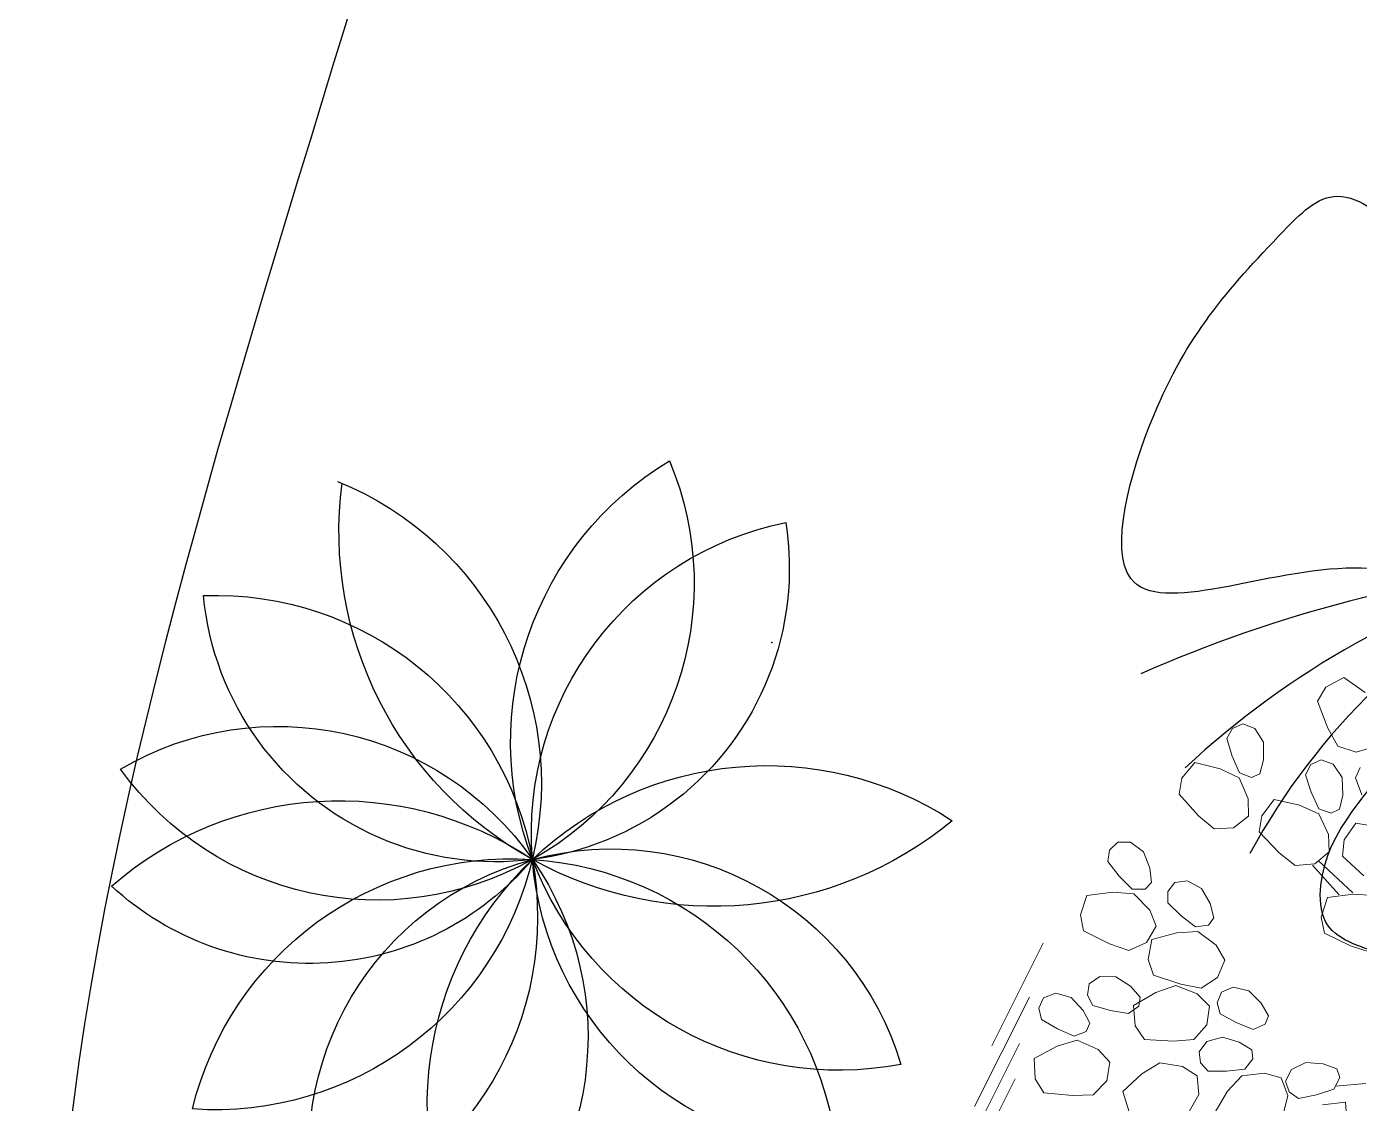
# Model space of a CAD drawing. Extents: x -809667 to 586099, y 3084146 to 3634412.
# Drawn here: x 381935.327 to 381937.414, y 3085743.41 to 3085745.096 of the extents above; entities that cross this region are included whole.
import ezdxf

# ---------------------------------------------------------------- set-up
doc = ezdxf.new("R2010")
doc.units = 0
doc.header["$LTSCALE"] = 0.5
doc.header["$PDSIZE"] = 0.2
doc.layers.get('0').update_dxf_attribs({"linetype": 'CONTINUOUS'})
for name, color, linetype in [('JZD', 7, 'CONTINUOUS'), ('树', 3, 'CONTINUOUS'), ('灌木', 3, 'CONTINUOUS'), ('绿化图层', 84, 'CONTINUOUS'), ('道路', 4, 'CONTINUOUS')]:
    doc.layers.add(name, color=color, linetype=linetype)
doc.layers.add('紫薇', color=6, linetype='CONTINUOUS', lineweight=20)

# ---------------------------------------------------------------- blocks, each defined once
blk = doc.blocks.new('GC0000')
at = {"linetype": 'Continuous'}
blk.add_point((0, 0), dxfattribs=at)
blk = doc.blocks.new('白玉兰')
at = {"color": 0}
for centre, radius, start, end in [((-1260.5, 1665), 2054.4, 309.3934, 347.1655), ((-713.2, 1844.3), 1941, 291.8214, 332.6346), ((-478.2, 2077.5), 2115.2, 283.2993, 320.8528), ((-4728.7, -6984.2), 8428.8, 56.1879, 65.279), ((-1147.9, -2037), 2310.3, 61.625, 95.1491), ((-559.1, -2135.4), 2213.8, 76.7033, 111.4018), ((4370.8, -555.9), 4391.8, 172.1708, 190.6677), ((2826.9, 106.7), 2820.8, 182.2544, 209.8868), ((2146.3, 475.3), 2185, 193.3063, 228.4107)]:
    blk.add_arc(centre, radius, start, end, dxfattribs=at)
for points in [[(-33.3, 16.4), (-232.9, 72.7), (-341.9, 562), (-1253.8, 922.5), (-424.6, 1375.2), (-32.9, 1391.9), (376.3, 1386), (477, 1090.9), (236.3, 716.3), (184.7, 276.9), (29.2, 67), (-7.3, 17.6)], [(8.3, 30.7), (154.9, 177.4), (635.1, 33.7), (1394.9, 653.5), (1385.2, -291.2), (1208.5, -641.2), (1003.6, -995.4), (696.9, -939.3), (487.4, -546.3), (129.3, -286.7), (21.9, -48.6), (-3.3, 7.4)], [(36.1, -22.3), (98.6, -219.9), (-250.5, -579.7), (-51.2, -1539.8), (-884.9, -1095.2), (-1113.8, -777), (-1333.5, -431.7), (-1142.2, -185.6), (-696.9, -181.1), (-301.3, 16.9), (-40.5, 2.3), (20.8, -1.2)]]:
    blk.add_open_spline(points, degree=3, knots=[0, 0, 0, 0, 621.989778, 1340.944545, 1869.007736, 2592.427455, 2798.699245, 2915.827596, 3435.261502, 4029.77129, 4212.300518, 4212.300518, 4212.300518, 4212.300518], dxfattribs=at)
blk = doc.blocks.new('A$C46A015EA')
at = {"layer": '树', "color": 0, "linetype": 'Continuous'}
for centre, radius, start, end in [((1.3283, 4.0957), 1.9685, 227.56436, 31.33046), ((0.7978, 3.4752), 1.9955, 251.81629, 53.749), ((3.7714, 4.1878), 2.0053, 153.43956, 313.58607), ((4.1013, 3.6261), 1.8496, 126.16905, 303.0486), ((2.0899, 4.4107), 1.8992, 199.3601, 10.49099), ((4.6444, 2.7962), 2.0772, 109.31842, 262.8778), ((0.796, 2.5821), 1.783, 359.79096, 92.47149), ((2.8144, 4.6818), 2.1194, 188.63986, 263.62259), ((0.7622, 1.8986), 1.9389, 297.02452, 103.84892), ((1.2569, 1.36), 1.796, 310.77885, 134.4149), ((3.9565, 1.2038), 1.9441, 51.98023, 218.25708), ((3.5462, 0.8149), 2.0088, 38.87776, 198.68157), ((2.1299, 0.3263), 2.2937, 10.26666, 147.15184)]:
    blk.add_arc(centre, radius, start, end, dxfattribs=at)
blk = doc.blocks.new('紫薇')
at = {"color": 0}
for p, q in [((-21.4, 461), (-5.1, 483.2)), ((-5.1, 483.2), (16.1, 479.2)), ((16.1, 479.2), (29.3, 467.9)), ((29.3, 467.9), (28, 437.4)), ((101.2, 461.5), (111.7, 470.2)), ((111.7, 470.2), (123.7, 469.1)), ((123.7, 469.1), (132.7, 461)), ((97.2, 444.8), (101.2, 461.5)), ((132.7, 461), (133.3, 441.5)), ((28, 437.4), (24, 416.1)), ((102.9, 427.3), (97.2, 444.8)), ((133.3, 441.5), (131.5, 422.2)), ((149.5, 432.7), (172.7, 447.5)), ((172.7, 447.5), (191, 436.1)), ((111.4, 414.4), (102.9, 427.3)), ((133.5, 417.2), (149.5, 432.7)), ((191, 436.1), (199.3, 420.8)), ((24, 416.1), (7.4, 403.9)), ((121, 413.5), (111.4, 414.4)), ((131.5, 422.2), (121, 413.5)), ((131.3, 393.1), (133.5, 417.2)), ((199.3, 420.8), (187, 392.8)), ((7.4, 403.9), (-12.5, 403.2)), ((30, 383.1), (34.5, 399.6)), ((34.5, 399.6), (45.2, 408)), ((45.2, 408), (57.2, 406.6)), ((57.2, 406.6), (65.9, 398.2)), ((65.9, 398.2), (66, 378.7)), ((8.6, 387.4), (16.8, 378.5)), ((35.2, 365.4), (30, 383.1)), ((81.9, 369.5), (105.5, 383.7)), ((105.5, 383.7), (123.5, 371.7)), ((136.9, 375.6), (131.3, 393.1)), ((187, 392.8), (175.6, 374.5)), ((254.3, 374.8), (264, 388.8)), ((264, 388.8), (276.9, 393.2)), ((276.9, 393.2), (287.8, 387.8)), ((287.8, 387.8), (293.2, 377)), ((16.8, 378.5), (15.9, 359.1)), ((66, 378.7), (63.7, 359.5)), ((65.5, 354.4), (81.9, 369.5)), ((123.5, 371.7), (131.4, 356.2)), ((155.7, 369), (136.9, 375.6)), ((175.6, 374.5), (155.7, 369)), ((253.2, 356.4), (254.3, 374.8)), ((293.2, 377), (286.7, 358.6)), ((43.3, 352.3), (35.2, 365.4)), ((63.7, 359.5), (52.9, 351.1)), ((62.6, 330.5), (65.5, 354.4)), ((131.4, 356.2), (118.3, 328.6)), ((256.5, 341.3), (253.2, 356.4)), ((286.7, 358.6), (278.1, 341.3)), ((52.9, 351.1), (43.3, 352.3)), ((265.1, 337), (256.5, 341.3)), ((278.1, 341.3), (265.1, 337)), ((278.1, 335.9), (298.6, 344.6)), ((298.6, 344.6), (325.6, 350)), ((325.6, 350), (338.6, 332.8)), ((7.1, 320), (31.4, 332.9)), ((31.4, 332.9), (48.8, 320)), ((67.7, 312.8), (62.6, 330.5)), ((118.3, 328.6), (106.4, 310.5)), ((208.1, 318.7), (219.7, 331.2)), ((219.7, 331.2), (233.1, 333.7)), ((233.1, 333.7), (243, 326.8)), ((243, 326.8), (246.9, 315.4)), ((267.3, 314.3), (278.1, 335.9)), ((338.6, 332.8), (340.8, 315.5)), ((48.8, 320), (55.8, 304.1)), ((86.3, 305.7), (67.7, 312.8)), ((106.4, 310.5), (86.3, 305.7)), ((204.4, 300.6), (208.1, 318.7)), ((246.9, 315.4), (237.9, 298.1)), ((266.3, 295.9), (267.3, 314.3)), ((340.8, 315.5), (319.2, 293.8)), ((471.3, 230.6), (385.3, 316.6)), ((55.8, 304.1), (41.2, 277.2)), ((57.6, 263.9), (81.7, 307.4)), ((72.1, 266.3), (89, 305)), ((205.5, 285.2), (204.4, 300.6)), ((237.9, 298.1), (226.9, 282.2)), ((213.5, 279.7), (205.5, 285.2)), ((226.9, 282.2), (213.5, 279.7)), ((226.1, 276.8), (247.7, 282.5)), ((247.7, 282.5), (275.2, 284.1)), ((281.4, 283), (266.3, 295.9)), ((275.2, 284.1), (285.6, 265.2)), ((301.9, 280.8), (281.4, 283)), ((319.2, 293.8), (301.9, 280.8)), ((212.4, 256.9), (226.1, 276.8)), ((37.1, 253.9), (57.7, 262.3)), ((57.7, 262.3), (84.7, 267.5)), ((84.7, 267.5), (97.5, 250)), ((208.8, 238.9), (212.4, 256.9)), ((285.6, 265.2), (285.3, 247.7)), ((312.1, 244.3), (323.7, 258.6)), ((323.7, 258.6), (339.8, 264.3)), ((339.8, 264.3), (352.8, 260.3)), ((352.8, 260.3), (358.4, 249.6)), ((375.4, 252.7), (389.5, 262.3)), ((389.5, 262.3), (403.2, 261.7)), ((403.2, 261.7), (411.3, 252.8)), ((508.8, 175.5), (417.1, 267.1)), ((97.5, 250), (99.5, 232.7)), ((285.3, 247.7), (260.9, 229.4)), ((305.9, 230.1), (312.1, 244.3)), ((358.4, 249.6), (356.5, 237.6)), ((367.8, 235.9), (375.4, 252.7)), ((412.5, 240.7), (399.8, 225.9)), ((411.3, 252.8), (412.5, 240.7)), ((99.5, 232.7), (77.7, 211.3)), ((221.9, 223.9), (208.8, 238.9)), ((260.9, 229.4), (241.9, 218.9)), ((247.9, 214.3), (266.4, 229.8)), ((266.4, 229.8), (288.7, 229.6)), ((288.7, 229.6), (315.6, 223.8)), ((310.3, 221.6), (305.9, 230.1)), ((340.5, 226.5), (323.4, 217.5)), ((356.5, 237.6), (340.5, 226.5)), ((365.4, 220.7), (367.8, 235.9)), ((399.8, 225.9), (385.5, 212.9)), ((241.9, 218.9), (221.9, 223.9)), ((239.6, 197.9), (247.9, 214.3)), ((323.4, 217.5), (310.3, 221.6)), ((315.6, 223.8), (320.6, 202.8)), ((371.9, 213.5), (365.4, 220.7)), ((385.5, 212.9), (371.9, 213.5)), ((528.7, 137.8), (442.7, 223.9)), ((77.7, 211.3), (60.3, 198.5)), ((186.5, 183.7), (194.8, 200.1)), ((194.8, 200.1), (209.3, 209.1)), ((209.3, 209.1), (222.9, 207.9)), ((222.9, 207.9), (230.7, 198.7)), ((230.7, 198.7), (231.3, 186.6)), ((248.3, 180), (239.6, 197.9)), ((320.6, 202.8), (315.7, 186.1)), ((365.7, 191.6), (383.6, 207.9)), ((383.6, 207.9), (405.9, 208.5)), ((405.9, 208.5), (433, 203.9)), ((433, 203.9), (438.9, 183.1)), ((183.4, 168.5), (186.5, 183.7)), ((231.3, 186.6), (218.1, 172.4)), ((315.7, 186.1), (287.3, 174.9)), ((358.1, 174.8), (365.7, 191.6)), ((542.3, 106.5), (458.9, 190)), ((218.1, 172.4), (203.3, 159.9)), ((266.3, 169.8), (248.3, 180)), ((287.3, 174.9), (266.3, 169.8)), ((367.5, 157.3), (358.1, 174.8)), ((438.9, 183.1), (434.7, 166.2)), ((189.7, 161.1), (183.4, 168.5)), ((203.3, 159.9), (189.7, 161.1)), ((221.6, 151.8), (236.8, 162.3)), ((236.8, 162.3), (253.8, 163.3)), ((253.8, 163.3), (265.2, 155.7)), ((265.2, 155.7), (267.6, 143.9)), ((286.8, 146.4), (308.2, 157.6)), ((308.2, 157.6), (329.9, 152.6)), ((385.9, 147.9), (367.5, 157.3)), ((434.7, 166.2), (406.7, 153.8)), ((211.7, 140), (221.6, 151.8)), ((267.6, 143.9), (262.4, 133)), ((275.1, 132.1), (286.8, 146.4)), ((329.9, 152.6), (355, 141.2)), ((355, 141.2), (355.4, 119.6)), ((406.7, 153.8), (385.9, 147.9)), ((213.6, 130.5), (211.7, 140)), ((225, 122.9), (213.6, 130.5)), ((262.4, 133), (244, 126.8)), ((279.8, 112.7), (275.1, 132.1)), ((206.7, 112.4), (230.4, 117.2)), ((244, 126.8), (225, 122.9)), ((230.4, 117.2), (249.9, 106.4)), ((132.5, 92.4), (144.6, 102.1)), ((144.6, 102.1), (161.5, 109.3)), ((161.5, 109.3), (178.4, 106.9)), ((178.4, 106.9), (188.1, 97.2)), ((190.7, 82.1), (191.6, 102)), ((191.6, 102), (206.7, 112.4)), ((249.9, 106.4), (270.8, 88.4)), ((295.2, 99), (279.8, 112.7)), ((132.5, 82.7), (132.5, 92.4)), ((188.1, 85.1), (180.8, 75.5)), ((188.1, 97.2), (188.1, 85.1)), ((108.3, 68.2), (139.8, 75.5)), ((142.2, 73.1), (132.5, 82.7)), ((161.5, 73.1), (142.2, 73.1)), ((180.8, 75.5), (161.5, 73.1)), ((201.6, 64.6), (190.7, 82.1)), ((159.1, 61), (134.9, 56.2)), ((134.9, 56.2), (139.8, 36.8))]:
    blk.add_line(p, q, dxfattribs=at)

msp = doc.modelspace()

# ---------------------------------------------------------------- linework, layer by layer
at = {"layer": '道路', "linetype": 'Continuous'}
for points, knots in [([(381936.4125, 3085752.4815), (381936.4441, 3085752.1813), (381936.4753, 3085751.8838), (381936.5794, 3085751.0093), (381936.663, 3085750.45), (381936.8797, 3085749.5559), (381936.9964, 3085749.1997), (381937.2916, 3085748.5663), (381937.4699, 3085748.2911), (381937.8171, 3085747.9218), (381937.9606, 3085747.8004), (381938.3014, 3085747.5639), (381938.495, 3085747.4514), (381939.1152, 3085747.126), (381939.5856, 3085746.923), (381940.3373, 3085746.5411), (381940.6194, 3085746.3845), (381941.1027, 3085746.0503), (381941.3096, 3085745.8798), (381941.676, 3085745.5079), (381941.8384, 3085745.3071), (381942.4008, 3085744.4837), (381942.6682, 3085743.788), (381943.0709, 3085742.3523), (381943.2062, 3085741.6087), (381943.4743, 3085740.1696), (381943.6075, 3085739.4741), (381943.8984, 3085738.4979), (381944.0241, 3085738.1638), (381944.3428, 3085737.5364), (381944.5424, 3085737.2596), (381945.0347, 3085736.7646), (381945.3243, 3085736.5491), (381946.2912, 3085735.9973), (381947.0819, 3085735.7343), (381948.854, 3085735.343), (381949.8331, 3085735.2135), (381951.1158, 3085735.0675), (381951.3933, 3085735.0372), (381951.6718, 3085735.0069), (381951.6759, 3085735.0064), (381951.68, 3085735.006), (381951.6841, 3085735.0055), (381952.341, 3085734.9338), (381952.9979, 3085734.8621), (381953.6548, 3085734.7905)], [0, 0, 0, 0, 0.809904, 0.809904, 2.429711, 2.429711, 3.66837, 3.66837, 4.926642, 4.926642, 5.673722, 5.673722, 6.420801, 6.420801, 7.887995, 7.887995, 8.767827, 8.767827, 9.468061, 9.468061, 10.168296, 10.168296, 12.19742, 12.19742, 14.226544, 14.226544, 16.255668, 16.255668, 17.461197, 17.461197, 18.836307, 18.836307, 20.211417, 20.211417, 22.844117, 22.844117, 25.476818, 25.476818, 26.19649, 26.19649, 26.19649, 26.207121, 26.207121, 26.207121, 27.904975, 27.904975, 27.904975, 27.904975]), ([(381935.8158, 3085752.4188), (381936.0198, 3085750.4763), (381936.3758, 3085747.0865), (381943.2756, 3085745.5214), (381941.8374, 3085735.4764), (381948.434, 3085734.7566), (381951.6067, 3085734.4104), (381951.6067, 3085734.4104), (381951.6067, 3085734.4104), (381951.6067, 3085734.4104), (381952.2783, 3085734.3371), (381952.95, 3085734.2638), (381953.6216, 3085734.1905)], [0, 0, 0, 0, 5.241042, 9.145642, 17.995634, 26.196498, 26.196498, 26.196498, 26.196498, 26.196498, 26.196498, 27.932578, 27.932578, 27.932578, 27.932578]), ([(381933.6118, 3085751.443), (381934.9128, 3085749.9861), (381937.1831, 3085747.4439), (381933.7037, 3085741.2835), (381942.1073, 3085735.5959), (381938.2059, 3085730.2283), (381936.3295, 3085727.6466), (381936.3295, 3085727.6466), (381936.3295, 3085727.6466), (381936.3295, 3085727.6466), (381935.6723, 3085726.7425), (381935.0152, 3085725.8383), (381934.358, 3085724.9342)], [0, 0, 0, 0, 5.241042, 9.145642, 17.995634, 26.196498, 26.196498, 26.196498, 26.196498, 26.196498, 26.196498, 29.068606, 29.068606, 29.068606, 29.068606]), ([(381933.1643, 3085751.0433), (381933.3653, 3085750.8182), (381933.5645, 3085750.5951), (381934.1421, 3085749.9302), (381934.4999, 3085749.4923), (381935.0162, 3085748.7309), (381935.2015, 3085748.405), (381935.4719, 3085747.7607), (381935.5558, 3085747.4437), (381935.5959, 3085746.9384), (381935.5893, 3085746.7505), (381935.5353, 3085746.3392), (381935.4885, 3085746.1203), (381935.3124, 3085745.4424), (381935.1465, 3085744.9577), (381934.9239, 3085744.1444), (381934.8502, 3085743.8303), (381934.7728, 3085743.2478), (381934.7599, 3085742.98), (381934.789, 3085742.4588), (381934.8285, 3085742.2036), (381935.06, 3085741.2337), (381935.3953, 3085740.5681), (381936.1876, 3085739.3048), (381936.6472, 3085738.7048), (381937.5323, 3085737.5389), (381937.9577, 3085736.9728), (381938.4849, 3085736.1011), (381938.6478, 3085735.7835), (381938.898, 3085735.1258), (381938.9688, 3085734.792), (381939.0043, 3085734.0948), (381938.9692, 3085733.7354), (381938.7278, 3085732.6487), (381938.391, 3085731.8865), (381937.4895, 3085730.3115), (381936.9271, 3085729.4995), (381936.1729, 3085728.4517), (381936.0088, 3085728.2259), (381935.8441, 3085727.9994), (381935.8417, 3085727.996), (381935.8393, 3085727.9927), (381935.8368, 3085727.9893), (381935.2451, 3085727.1752), (381934.6534, 3085726.3611), (381934.0617, 3085725.547)], [0, 0, 0, 0, 0.809904, 0.809904, 2.429711, 2.429711, 3.66837, 3.66837, 4.926642, 4.926642, 5.673722, 5.673722, 6.420801, 6.420801, 7.887995, 7.887995, 8.767827, 8.767827, 9.468061, 9.468061, 10.168296, 10.168296, 12.19742, 12.19742, 14.226544, 14.226544, 16.255668, 16.255668, 17.461197, 17.461197, 18.836307, 18.836307, 20.211417, 20.211417, 22.844117, 22.844117, 25.476818, 25.476818, 26.19649, 26.19649, 26.19649, 26.207121, 26.207121, 26.207121, 28.79312, 28.79312, 28.79312, 28.79312])]:
    msp.add_open_spline(points, degree=3, knots=knots, dxfattribs=at)

# ---------------------------------------------------------------- block references
at = {"layer": 'JZD', "color": 8, "linetype": 'Continuous', "rotation": 283.1089006423777}
msp.add_blockref('GC0000', (381936.4941, 3085744.1318), dxfattribs=at)
at = {"layer": '灌木', "color": 8, "xscale": -0.2560000000000002, "yscale": 0.2560000000000001, "zscale": 0.2560000000000001, "rotation": 139.7590933901361}
msp.add_blockref('A$C46A015EA', (381936.0408, 3085744.7216), dxfattribs=at)
at = {"layer": '紫薇', "color": 8, "xscale": -0.00148055020779717, "yscale": 0.00148055020779717, "zscale": 0.00148055020779717, "rotation": 18.39408185160881}
msp.add_blockref('紫薇', (381937.6083, 3085743.3959), dxfattribs=at)
at = {"layer": '绿化图层', "color": 8, "linetype": 'Continuous', "xscale": 0.0004880798049271108, "yscale": 0.0004880798049271108, "zscale": 0.04880798235096967, "rotation": 283.1089006423777}
msp.add_blockref('白玉兰', (381937.7167, 3085744.2605), dxfattribs=at)

doc.saveas('drawing.dxf')
